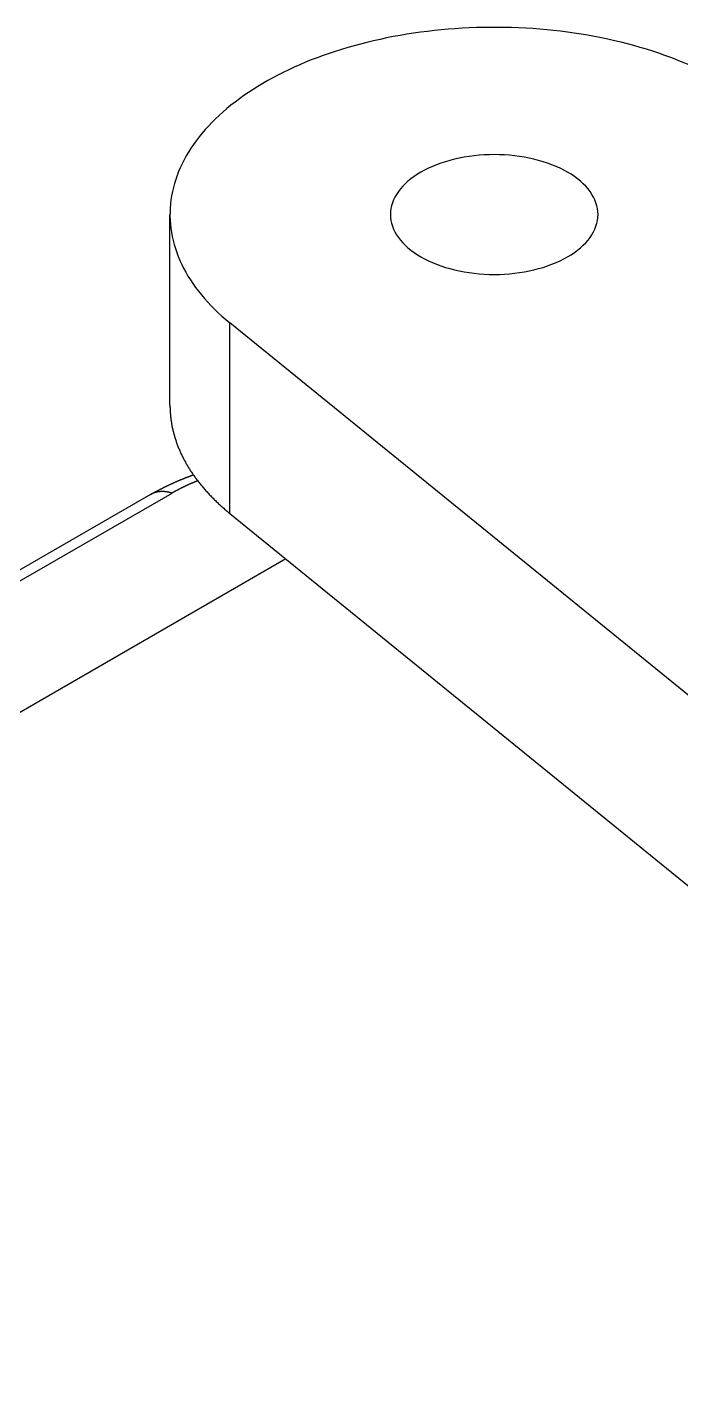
# Model space of a CAD drawing. Extents: x 3.27 to 9.48, y 3.29 to 7.63.
# Drawn here: x 8.1332 to 8.3315, y 7.2111 to 7.6262 of the extents above; entities that cross this region are included whole.
import ezdxf

# ---------------------------------------------------------------- set-up
doc = ezdxf.new("R2010")
doc.units = 0
doc.layers.add('VISIBLE_EDGES_ANSI_', color=7, linetype='CONTINUOUS')
doc.layers.add('VISIBLE_TANGENT_EDGES_ANSI', color=7, linetype='CONTINUOUS')

msp = doc.modelspace()

# ---------------------------------------------------------------- linework, layer by layer
at = {"layer": 'VISIBLE_EDGES_ANSI_'}
for p, q in [((8.33032, 7.61637), (8.67813, 7.47963)), ((8.1765, 7.51154), (8.1765, 7.5694)), ((8.4384, 7.33844), (8.19469, 7.53648)), ((8.17055, 7.48436), (7.69729, 7.21113)), ((8.19469, 7.47862), (8.4384, 7.28058)), ((8.21164, 7.46485), (7.8834, 7.27533))]:
    msp.add_line(p, q, dxfattribs=at)
for points in [[(8.33032, 7.61637, 0), (8.32854, 7.61705, 0), (8.32673, 7.61772, 0), (8.32489, 7.61835, 0), (8.32303, 7.61897, 0), (8.32115, 7.61956, 0), (8.31925, 7.62013, 0), (8.31733, 7.62068, 0), (8.31539, 7.6212, 0), (8.31342, 7.6217, 0), (8.31144, 7.62217, 0), (8.30944, 7.62261, 0), (8.30743, 7.62303, 0), (8.3054, 7.62343, 0), (8.30336, 7.6238, 0), (8.3013, 7.62414, 0), (8.29923, 7.62446, 0), (8.29715, 7.62476, 0), (8.29505, 7.62502, 0), (8.29295, 7.62526, 0), (8.29084, 7.62547, 0), (8.28872, 7.62566, 0), (8.2866, 7.62582, 0), (8.28447, 7.62595, 0), (8.28233, 7.62606, 0), (8.2802, 7.62614, 0), (8.27806, 7.62619, 0), (8.27591, 7.62622, 0), (8.27377, 7.62622, 0), (8.27163, 7.62619, 0), (8.26949, 7.62614, 0), (8.26735, 7.62605, 0), (8.26522, 7.62595, 0), (8.26309, 7.62581, 0), (8.26096, 7.62565, 0), (8.25885, 7.62546, 0), (8.25674, 7.62524, 0), (8.25464, 7.625, 0), (8.25254, 7.62473, 0), (8.25046, 7.62444, 0), (8.24839, 7.62412, 0), (8.24634, 7.62377, 0), (8.24429, 7.6234, 0), (8.24226, 7.623, 0), (8.24025, 7.62258, 0), (8.23825, 7.62213, 0), (8.23628, 7.62166, 0), (8.23431, 7.62116, 0), (8.23237, 7.62064, 0), (8.23045, 7.62009, 0), (8.22855, 7.61952, 0), (8.22667, 7.61893, 0), (8.22482, 7.61831, 0), (8.22298, 7.61767, 0), (8.22118, 7.617, 0), (8.21939, 7.61632, 0), (8.21764, 7.61561, 0), (8.21591, 7.61488, 0), (8.21421, 7.61412, 0), (8.21254, 7.61335, 0), (8.21089, 7.61256, 0), (8.20928, 7.61174, 0), (8.2077, 7.61091, 0), (8.20615, 7.61005, 0), (8.20464, 7.60918, 0), (8.20315, 7.60828, 0), (8.2017, 7.60737, 0), (8.20029, 7.60644, 0), (8.19891, 7.6055, 0), (8.19757, 7.60453, 0), (8.19626, 7.60355, 0), (8.19499, 7.60256, 0), (8.19376, 7.60154, 0), (8.19257, 7.60052, 0), (8.19142, 7.59947, 0), (8.1903, 7.59842, 0), (8.18923, 7.59735, 0), (8.18819, 7.59626, 0), (8.1872, 7.59517, 0), (8.18625, 7.59406, 0), (8.18534, 7.59294, 0), (8.18448, 7.59181, 0), (8.18365, 7.59067, 0), (8.18287, 7.58951, 0), (8.18214, 7.58835, 0), (8.18144, 7.58718, 0), (8.18079, 7.586, 0), (8.18019, 7.58482, 0), (8.17963, 7.58362, 0), (8.17912, 7.58242, 0), (8.17865, 7.58121, 0), (8.17823, 7.58, 0), (8.17785, 7.57878, 0), (8.17752, 7.57756, 0), (8.17723, 7.57634, 0), (8.177, 7.57511, 0), (8.1768, 7.57387, 0), (8.17666, 7.57264, 0), (8.17656, 7.5714, 0), (8.17651, 7.57017, 0), (8.1765, 7.56893, 0), (8.17654, 7.56769, 0), (8.17663, 7.56646, 0), (8.17676, 7.56522, 0), (8.17694, 7.56399, 0), (8.17717, 7.56276, 0), (8.17744, 7.56153, 0), (8.17776, 7.56031, 0), (8.17813, 7.55909, 0), (8.17854, 7.55788, 0), (8.179, 7.55667, 0), (8.1795, 7.55547, 0), (8.18005, 7.55427, 0), (8.18064, 7.55308, 0), (8.18128, 7.5519, 0), (8.18196, 7.55073, 0), (8.18269, 7.54957, 0), (8.18346, 7.54841, 0), (8.18427, 7.54727, 0), (8.18512, 7.54613, 0), (8.18602, 7.54501, 0), (8.18696, 7.5439, 0), (8.18795, 7.5428, 0), (8.18897, 7.54171, 0), (8.19003, 7.54064, 0), (8.19114, 7.53958, 0), (8.19228, 7.53853, 0), (8.19346, 7.5375, 0), (8.19469, 7.53648, 0)], [(8.30642, 7.5694, 0), (8.30638, 7.57029, 0), (8.30627, 7.57118, 0), (8.30608, 7.57207, 0), (8.30581, 7.57294, 0), (8.30548, 7.57382, 0), (8.30506, 7.57468, 0), (8.30458, 7.57552, 0), (8.30402, 7.57636, 0), (8.3034, 7.57717, 0), (8.3027, 7.57797, 0), (8.30194, 7.57875, 0), (8.30111, 7.5795, 0), (8.30022, 7.58023, 0), (8.29927, 7.58093, 0), (8.29826, 7.58161, 0), (8.29719, 7.58226, 0), (8.29607, 7.58287, 0), (8.2949, 7.58345, 0), (8.29369, 7.584, 0), (8.29242, 7.58452, 0), (8.29112, 7.58499, 0), (8.28977, 7.58543, 0), (8.28839, 7.58584, 0), (8.28698, 7.5862, 0), (8.28553, 7.58652, 0), (8.28407, 7.5868, 0), (8.28258, 7.58704, 0), (8.28107, 7.58723, 0), (8.27954, 7.58738, 0), (8.27801, 7.58749, 0), (8.27647, 7.58756, 0), (8.27492, 7.58758, 0), (8.27338, 7.58756, 0), (8.27184, 7.58749, 0), (8.2703, 7.58738, 0), (8.26878, 7.58723, 0), (8.26727, 7.58704, 0), (8.26578, 7.5868, 0), (8.26431, 7.58652, 0), (8.26287, 7.5862, 0), (8.26146, 7.58584, 0), (8.26008, 7.58543, 0), (8.25873, 7.58499, 0), (8.25742, 7.58452, 0), (8.25616, 7.584, 0), (8.25494, 7.58345, 0), (8.25377, 7.58287, 0), (8.25265, 7.58226, 0), (8.25159, 7.58161, 0), (8.25058, 7.58093, 0), (8.24963, 7.58023, 0), (8.24874, 7.5795, 0), (8.24791, 7.57875, 0), (8.24715, 7.57797, 0), (8.24645, 7.57717, 0), (8.24582, 7.57636, 0), (8.24527, 7.57552, 0), (8.24478, 7.57468, 0), (8.24437, 7.57382, 0), (8.24403, 7.57294, 0), (8.24377, 7.57207, 0), (8.24358, 7.57118, 0), (8.24347, 7.57029, 0), (8.24343, 7.5694, 0), (8.24347, 7.5685, 0), (8.24358, 7.56761, 0), (8.24377, 7.56673, 0), (8.24403, 7.56585, 0), (8.24437, 7.56498, 0), (8.24478, 7.56412, 0), (8.24527, 7.56327, 0), (8.24582, 7.56244, 0), (8.24645, 7.56162, 0), (8.24715, 7.56082, 0), (8.24791, 7.56005, 0), (8.24874, 7.55929, 0), (8.24963, 7.55856, 0), (8.25058, 7.55786, 0), (8.25159, 7.55719, 0), (8.25265, 7.55654, 0), (8.25377, 7.55592, 0), (8.25494, 7.55534, 0), (8.25616, 7.55479, 0), (8.25742, 7.55428, 0), (8.25873, 7.5538, 0), (8.26008, 7.55336, 0), (8.26146, 7.55296, 0), (8.26287, 7.5526, 0), (8.26431, 7.55228, 0), (8.26578, 7.552, 0), (8.26727, 7.55176, 0), (8.26878, 7.55156, 0), (8.2703, 7.55141, 0), (8.27184, 7.5513, 0), (8.27338, 7.55123, 0), (8.27492, 7.55121, 0), (8.27647, 7.55123, 0), (8.27801, 7.5513, 0), (8.27954, 7.55141, 0), (8.28107, 7.55156, 0), (8.28258, 7.55176, 0), (8.28407, 7.552, 0), (8.28553, 7.55228, 0), (8.28698, 7.5526, 0), (8.28839, 7.55296, 0), (8.28977, 7.55336, 0), (8.29112, 7.5538, 0), (8.29242, 7.55428, 0), (8.29369, 7.55479, 0), (8.2949, 7.55534, 0), (8.29607, 7.55592, 0), (8.29719, 7.55654, 0), (8.29826, 7.55719, 0), (8.29927, 7.55786, 0), (8.30022, 7.55856, 0), (8.30111, 7.55929, 0), (8.30194, 7.56005, 0), (8.3027, 7.56082, 0), (8.3034, 7.56162, 0), (8.30402, 7.56244, 0), (8.30458, 7.56327, 0), (8.30506, 7.56412, 0), (8.30548, 7.56498, 0), (8.30581, 7.56585, 0), (8.30608, 7.56673, 0), (8.30627, 7.56761, 0), (8.30638, 7.5685, 0), (8.30642, 7.5694, 0)], [(8.1765, 7.51154, 0), (8.1765, 7.51126, 0), (8.1765, 7.51099, 0), (8.17651, 7.51071, 0), (8.17652, 7.51044, 0), (8.17653, 7.51016, 0), (8.17654, 7.50989, 0), (8.17655, 7.50962, 0), (8.17657, 7.50934, 0), (8.17659, 7.50907, 0), (8.17661, 7.50879, 0), (8.17664, 7.50852, 0), (8.17666, 7.50825, 0), (8.17669, 7.50797, 0), (8.17672, 7.5077, 0), (8.17676, 7.50743, 0), (8.17679, 7.50715, 0), (8.17683, 7.50688, 0), (8.17687, 7.5066, 0), (8.17691, 7.50633, 0), (8.17696, 7.50606, 0), (8.177, 7.50579, 0), (8.17705, 7.50551, 0), (8.1771, 7.50524, 0), (8.17716, 7.50497, 0), (8.17721, 7.5047, 0), (8.17727, 7.50442, 0), (8.17733, 7.50415, 0), (8.1774, 7.50388, 0), (8.17746, 7.50361, 0), (8.17753, 7.50334, 0), (8.1776, 7.50307, 0), (8.17767, 7.50279, 0), (8.17774, 7.50252, 0), (8.17782, 7.50225, 0), (8.1779, 7.50198, 0), (8.17798, 7.50171, 0), (8.17806, 7.50144, 0), (8.17815, 7.50117, 0), (8.17824, 7.5009, 0), (8.17833, 7.50063, 0), (8.17842, 7.50036, 0), (8.17851, 7.5001, 0), (8.17861, 7.49983, 0), (8.17871, 7.49956, 0), (8.17881, 7.49929, 0), (8.17891, 7.49902, 0), (8.17902, 7.49876, 0), (8.17913, 7.49849, 0), (8.17924, 7.49822, 0), (8.17935, 7.49796, 0), (8.17946, 7.49769, 0), (8.17958, 7.49742, 0), (8.1797, 7.49716, 0), (8.17982, 7.49689, 0), (8.17994, 7.49663, 0), (8.18007, 7.49636, 0), (8.1802, 7.4961, 0), (8.18033, 7.49584, 0), (8.18046, 7.49557, 0), (8.1806, 7.49531, 0), (8.18073, 7.49505, 0), (8.18087, 7.49478, 0), (8.18101, 7.49452, 0), (8.18116, 7.49426, 0), (8.1813, 7.494, 0), (8.18145, 7.49374, 0), (8.1816, 7.49348, 0), (8.18175, 7.49322, 0), (8.1819, 7.49296, 0), (8.18206, 7.4927, 0), (8.18222, 7.49244, 0), (8.18238, 7.49218, 0), (8.18254, 7.49193, 0), (8.18271, 7.49167, 0), (8.18287, 7.49141, 0), (8.18304, 7.49116, 0), (8.18322, 7.4909, 0), (8.18339, 7.49065, 0), (8.18356, 7.49039, 0), (8.18374, 7.49014, 0), (8.18392, 7.48988, 0), (8.1841, 7.48963, 0), (8.18429, 7.48938, 0), (8.18447, 7.48912, 0), (8.18466, 7.48887, 0), (8.18485, 7.48862, 0), (8.18505, 7.48837, 0), (8.18524, 7.48812, 0), (8.18544, 7.48787, 0), (8.18564, 7.48762, 0), (8.18584, 7.48737, 0), (8.18604, 7.48713, 0), (8.18625, 7.48688, 0), (8.18645, 7.48663, 0), (8.18666, 7.48639, 0), (8.18687, 7.48614, 0), (8.18709, 7.4859, 0), (8.1873, 7.48565, 0), (8.18752, 7.48541, 0), (8.18774, 7.48516, 0), (8.18796, 7.48492, 0), (8.18818, 7.48468, 0), (8.18841, 7.48444, 0), (8.18864, 7.4842, 0), (8.18887, 7.48396, 0), (8.1891, 7.48372, 0), (8.18933, 7.48348, 0), (8.18957, 7.48324, 0), (8.1898, 7.483, 0), (8.19004, 7.48277, 0), (8.19029, 7.48253, 0), (8.19053, 7.48229, 0), (8.19077, 7.48206, 0), (8.19102, 7.48183, 0), (8.19127, 7.48159, 0), (8.19152, 7.48136, 0), (8.19177, 7.48113, 0), (8.19203, 7.4809, 0), (8.19229, 7.48067, 0), (8.19255, 7.48044, 0), (8.19281, 7.48021, 0), (8.19307, 7.47998, 0), (8.19333, 7.47975, 0), (8.1936, 7.47952, 0), (8.19387, 7.4793, 0), (8.19414, 7.47907, 0), (8.19441, 7.47885, 0), (8.19469, 7.47862, 0)], [(8.17055, 7.48436, 0), (8.17064, 7.48442, 0), (8.17074, 7.48447, 0), (8.17084, 7.48453, 0), (8.17093, 7.48458, 0), (8.17103, 7.48464, 0), (8.17113, 7.48469, 0), (8.17122, 7.48475, 0), (8.17132, 7.4848, 0), (8.17142, 7.48486, 0), (8.17151, 7.48491, 0), (8.17161, 7.48497, 0), (8.17171, 7.48502, 0), (8.17181, 7.48507, 0), (8.1719, 7.48513, 0), (8.172, 7.48518, 0), (8.1721, 7.48523, 0), (8.1722, 7.48529, 0), (8.1723, 7.48534, 0), (8.17239, 7.48539, 0), (8.17249, 7.48545, 0), (8.17259, 7.4855, 0), (8.17269, 7.48555, 0), (8.17279, 7.4856, 0), (8.17289, 7.48566, 0), (8.17299, 7.48571, 0), (8.17308, 7.48576, 0), (8.17318, 7.48581, 0), (8.17328, 7.48586, 0), (8.17338, 7.48592, 0), (8.17348, 7.48597, 0), (8.17358, 7.48602, 0), (8.17368, 7.48607, 0), (8.17378, 7.48612, 0), (8.17388, 7.48617, 0), (8.17398, 7.48622, 0), (8.17408, 7.48627, 0), (8.17418, 7.48632, 0), (8.17428, 7.48637, 0), (8.17438, 7.48643, 0), (8.17448, 7.48648, 0), (8.17458, 7.48653, 0), (8.17468, 7.48658, 0), (8.17478, 7.48663, 0), (8.17488, 7.48667, 0), (8.17498, 7.48672, 0), (8.17508, 7.48677, 0), (8.17519, 7.48682, 0), (8.17529, 7.48687, 0), (8.17539, 7.48692, 0), (8.17549, 7.48697, 0), (8.17559, 7.48702, 0), (8.17569, 7.48707, 0), (8.17579, 7.48712, 0), (8.1759, 7.48716, 0), (8.176, 7.48721, 0), (8.1761, 7.48726, 0), (8.1762, 7.48731, 0), (8.1763, 7.48736, 0), (8.17641, 7.4874, 0), (8.17651, 7.48745, 0), (8.17661, 7.4875, 0), (8.17671, 7.48755, 0), (8.17682, 7.48759, 0), (8.17692, 7.48764, 0), (8.17702, 7.48769, 0), (8.17713, 7.48773, 0), (8.17723, 7.48778, 0), (8.17733, 7.48783, 0), (8.17744, 7.48787, 0), (8.17754, 7.48792, 0), (8.17764, 7.48797, 0), (8.17775, 7.48801, 0), (8.17785, 7.48806, 0), (8.17795, 7.4881, 0), (8.17806, 7.48815, 0), (8.17816, 7.4882, 0), (8.17827, 7.48824, 0), (8.17837, 7.48829, 0), (8.17847, 7.48833, 0), (8.17858, 7.48838, 0), (8.17868, 7.48842, 0), (8.17879, 7.48847, 0), (8.17889, 7.48851, 0), (8.179, 7.48856, 0), (8.1791, 7.4886, 0), (8.17921, 7.48865, 0), (8.17931, 7.48869, 0), (8.17942, 7.48873, 0), (8.17952, 7.48878, 0), (8.17963, 7.48882, 0), (8.17973, 7.48887, 0), (8.17984, 7.48891, 0), (8.17994, 7.48895, 0), (8.18005, 7.489, 0), (8.18016, 7.48904, 0), (8.18026, 7.48908, 0), (8.18037, 7.48913, 0), (8.18047, 7.48917, 0), (8.18058, 7.48921, 0), (8.18069, 7.48925, 0), (8.18079, 7.4893, 0), (8.1809, 7.48934, 0), (8.181, 7.48938, 0), (8.18111, 7.48942, 0), (8.18122, 7.48947, 0), (8.18132, 7.48951, 0), (8.18143, 7.48955, 0), (8.18154, 7.48959, 0), (8.18165, 7.48963, 0), (8.18175, 7.48967, 0), (8.18186, 7.48972, 0), (8.18197, 7.48976, 0), (8.18207, 7.4898, 0), (8.18218, 7.48984, 0), (8.18229, 7.48988, 0), (8.1824, 7.48992, 0), (8.1825, 7.48996, 0), (8.18261, 7.49, 0), (8.18272, 7.49004, 0), (8.18283, 7.49008, 0), (8.18294, 7.49012, 0), (8.18304, 7.49016, 0), (8.18315, 7.4902, 0), (8.18326, 7.49024, 0), (8.18337, 7.49028, 0), (8.18348, 7.49032, 0), (8.18359, 7.49036, 0)]]:
    msp.add_polyline3d(points, dxfattribs=at)
at = {"layer": 'VISIBLE_TANGENT_EDGES_ANSI'}
for p, q in [((8.19469, 7.47862), (8.19469, 7.53648)), ((7.70386, 7.21159), (8.17712, 7.48483))]:
    msp.add_line(p, q, dxfattribs=at)
for points in [[(8.1849, 7.48856, 0), (8.18484, 7.48853, 0), (8.18477, 7.4885, 0), (8.1847, 7.48848, 0), (8.18464, 7.48845, 0), (8.18457, 7.48842, 0), (8.18451, 7.4884, 0), (8.18444, 7.48837, 0), (8.18437, 7.48834, 0), (8.18431, 7.48832, 0), (8.18424, 7.48829, 0), (8.18418, 7.48826, 0), (8.18411, 7.48824, 0), (8.18405, 7.48821, 0), (8.18398, 7.48818, 0), (8.18392, 7.48816, 0), (8.18385, 7.48813, 0), (8.18379, 7.4881, 0), (8.18372, 7.48807, 0), (8.18366, 7.48805, 0), (8.18359, 7.48802, 0), (8.18353, 7.48799, 0), (8.18346, 7.48796, 0), (8.1834, 7.48794, 0), (8.18333, 7.48791, 0), (8.18327, 7.48788, 0), (8.1832, 7.48785, 0), (8.18314, 7.48783, 0), (8.18307, 7.4878, 0), (8.18301, 7.48777, 0), (8.18295, 7.48774, 0), (8.18288, 7.48771, 0), (8.18282, 7.48769, 0), (8.18276, 7.48766, 0), (8.18269, 7.48763, 0), (8.18263, 7.4876, 0), (8.18256, 7.48757, 0), (8.1825, 7.48755, 0), (8.18244, 7.48752, 0), (8.18237, 7.48749, 0), (8.18231, 7.48746, 0), (8.18225, 7.48743, 0), (8.18219, 7.48741, 0), (8.18212, 7.48738, 0), (8.18206, 7.48735, 0), (8.182, 7.48732, 0), (8.18193, 7.48729, 0), (8.18187, 7.48726, 0), (8.18181, 7.48724, 0), (8.18175, 7.48721, 0), (8.18168, 7.48718, 0), (8.18162, 7.48715, 0), (8.18156, 7.48712, 0), (8.1815, 7.48709, 0), (8.18144, 7.48706, 0), (8.18137, 7.48703, 0), (8.18131, 7.48701, 0), (8.18125, 7.48698, 0), (8.18119, 7.48695, 0), (8.18113, 7.48692, 0), (8.18107, 7.48689, 0), (8.18101, 7.48686, 0), (8.18094, 7.48683, 0), (8.18088, 7.4868, 0), (8.18082, 7.48677, 0), (8.18076, 7.48674, 0), (8.1807, 7.48671, 0), (8.18064, 7.48668, 0), (8.18058, 7.48666, 0), (8.18052, 7.48663, 0), (8.18046, 7.4866, 0), (8.1804, 7.48657, 0), (8.18034, 7.48654, 0), (8.18028, 7.48651, 0), (8.18022, 7.48648, 0), (8.18016, 7.48645, 0), (8.1801, 7.48642, 0), (8.18004, 7.48639, 0), (8.17998, 7.48636, 0), (8.17992, 7.48633, 0), (8.17986, 7.4863, 0), (8.1798, 7.48627, 0), (8.17974, 7.48624, 0), (8.17968, 7.48621, 0), (8.17962, 7.48618, 0), (8.17956, 7.48615, 0), (8.1795, 7.48612, 0), (8.17944, 7.48609, 0), (8.17939, 7.48606, 0), (8.17933, 7.48603, 0), (8.17927, 7.486, 0), (8.17921, 7.48597, 0), (8.17915, 7.48594, 0), (8.17909, 7.48591, 0), (8.17904, 7.48588, 0), (8.17898, 7.48585, 0), (8.17892, 7.48582, 0), (8.17886, 7.48579, 0), (8.1788, 7.48576, 0), (8.17875, 7.48573, 0), (8.17869, 7.4857, 0), (8.17863, 7.48567, 0), (8.17857, 7.48563, 0), (8.17852, 7.4856, 0), (8.17846, 7.48557, 0), (8.1784, 7.48554, 0), (8.17835, 7.48551, 0), (8.17829, 7.48548, 0), (8.17823, 7.48545, 0), (8.17818, 7.48542, 0), (8.17812, 7.48539, 0), (8.17806, 7.48536, 0), (8.17801, 7.48533, 0), (8.17795, 7.4853, 0), (8.17789, 7.48526, 0), (8.17784, 7.48523, 0), (8.17778, 7.4852, 0), (8.17773, 7.48517, 0), (8.17767, 7.48514, 0), (8.17762, 7.48511, 0), (8.17756, 7.48508, 0), (8.1775, 7.48505, 0), (8.17745, 7.48502, 0), (8.17739, 7.48498, 0), (8.17734, 7.48495, 0), (8.17728, 7.48492, 0), (8.17723, 7.48489, 0), (8.17717, 7.48486, 0), (8.17712, 7.48483, 0)], [(8.17712, 7.48483, 0), (8.17706, 7.48484, 0), (8.177, 7.48486, 0), (8.17695, 7.48488, 0), (8.17689, 7.48489, 0), (8.17683, 7.48491, 0), (8.17677, 7.48492, 0), (8.17672, 7.48494, 0), (8.17666, 7.48495, 0), (8.1766, 7.48497, 0), (8.17654, 7.48498, 0), (8.17649, 7.485, 0), (8.17643, 7.48501, 0), (8.17637, 7.48502, 0), (8.17631, 7.48504, 0), (8.17626, 7.48505, 0), (8.1762, 7.48506, 0), (8.17614, 7.48507, 0), (8.17609, 7.48509, 0), (8.17603, 7.4851, 0), (8.17597, 7.48511, 0), (8.17592, 7.48512, 0), (8.17586, 7.48513, 0), (8.1758, 7.48514, 0), (8.17575, 7.48515, 0), (8.17569, 7.48516, 0), (8.17564, 7.48517, 0), (8.17558, 7.48518, 0), (8.17552, 7.48518, 0), (8.17547, 7.48519, 0), (8.17541, 7.4852, 0), (8.17536, 7.48521, 0), (8.1753, 7.48521, 0), (8.17525, 7.48522, 0), (8.17519, 7.48523, 0), (8.17514, 7.48523, 0), (8.17508, 7.48524, 0), (8.17503, 7.48524, 0), (8.17497, 7.48525, 0), (8.17492, 7.48525, 0), (8.17486, 7.48526, 0), (8.17481, 7.48526, 0), (8.17475, 7.48527, 0), (8.1747, 7.48527, 0), (8.17464, 7.48527, 0), (8.17459, 7.48528, 0), (8.17453, 7.48528, 0), (8.17448, 7.48528, 0), (8.17443, 7.48528, 0), (8.17437, 7.48528, 0), (8.17432, 7.48528, 0), (8.17427, 7.48529, 0), (8.17421, 7.48529, 0), (8.17416, 7.48529, 0), (8.1741, 7.48529, 0), (8.17405, 7.48529, 0), (8.174, 7.48528, 0), (8.17395, 7.48528, 0), (8.17389, 7.48528, 0), (8.17384, 7.48528, 0), (8.17379, 7.48528, 0), (8.17374, 7.48527, 0), (8.17368, 7.48527, 0), (8.17363, 7.48527, 0), (8.17358, 7.48527, 0), (8.17353, 7.48526, 0), (8.17348, 7.48526, 0), (8.17342, 7.48525, 0), (8.17337, 7.48525, 0), (8.17332, 7.48524, 0), (8.17327, 7.48524, 0), (8.17322, 7.48523, 0), (8.17317, 7.48523, 0), (8.17312, 7.48522, 0), (8.17307, 7.48521, 0), (8.17301, 7.48521, 0), (8.17296, 7.4852, 0), (8.17291, 7.48519, 0), (8.17286, 7.48518, 0), (8.17281, 7.48517, 0), (8.17276, 7.48516, 0), (8.17271, 7.48516, 0), (8.17266, 7.48515, 0), (8.17261, 7.48514, 0), (8.17257, 7.48513, 0), (8.17252, 7.48512, 0), (8.17247, 7.48511, 0), (8.17242, 7.48509, 0), (8.17237, 7.48508, 0), (8.17232, 7.48507, 0), (8.17227, 7.48506, 0), (8.17222, 7.48505, 0), (8.17218, 7.48503, 0), (8.17213, 7.48502, 0), (8.17208, 7.48501, 0), (8.17203, 7.48499, 0), (8.17198, 7.48498, 0), (8.17194, 7.48497, 0), (8.17189, 7.48495, 0), (8.17184, 7.48494, 0), (8.1718, 7.48492, 0), (8.17175, 7.48491, 0), (8.1717, 7.48489, 0), (8.17166, 7.48487, 0), (8.17161, 7.48486, 0), (8.17156, 7.48484, 0), (8.17152, 7.48482, 0), (8.17147, 7.48481, 0), (8.17143, 7.48479, 0), (8.17138, 7.48477, 0), (8.17133, 7.48475, 0), (8.17129, 7.48473, 0), (8.17124, 7.48471, 0), (8.1712, 7.48469, 0), (8.17115, 7.48467, 0), (8.17111, 7.48465, 0), (8.17107, 7.48463, 0), (8.17102, 7.48461, 0), (8.17098, 7.48459, 0), (8.17093, 7.48457, 0), (8.17089, 7.48455, 0), (8.17085, 7.48453, 0), (8.1708, 7.4845, 0), (8.17076, 7.48448, 0), (8.17072, 7.48446, 0), (8.17067, 7.48444, 0), (8.17063, 7.48441, 0), (8.17059, 7.48439, 0), (8.17055, 7.48436, 0)]]:
    msp.add_polyline3d(points, dxfattribs=at)

doc.saveas('drawing.dxf')
